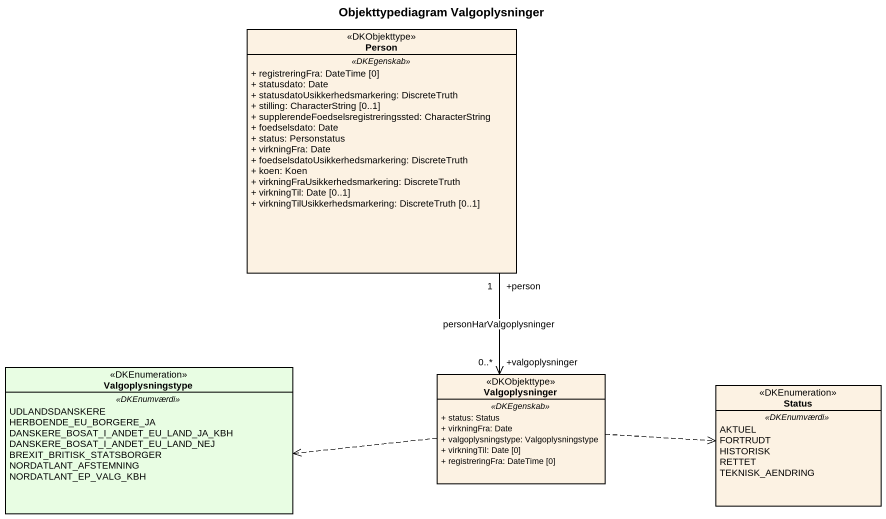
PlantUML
@startuml
title Objekttypediagram Valgoplysninger
hide circle
hide empty members
skinparam classAttributeIconSize 0
class "Person" as Person_ <<DKObjekttype>> {
  .. <<DKEgenskab>> ..
  + registreringFra: DateTime [0]
  + statusdato: Date
  + statusdatoUsikkerhedsmarkering: DiscreteTruth
  + stilling: CharacterString [0..1]
  + supplerendeFoedselsregistreringssted: CharacterString
  + foedselsdato: Date
  + status: Personstatus
  + virkningFra: Date
  + foedselsdatoUsikkerhedsmarkering: DiscreteTruth
  + koen: Koen
  + virkningFraUsikkerhedsmarkering: DiscreteTruth
  + virkningTil: Date [0..1]
  + virkningTilUsikkerhedsmarkering: DiscreteTruth [0..1]
}
enum Valgoplysningstype <<DKEnumeration>> #E8FDE3 {
  .. <<DKEnumværdi>> ..
  UDLANDSDANSKERE
  HERBOENDE_EU_BORGERE_JA
  DANSKERE_BOSAT_I_ANDET_EU_LAND_JA_KBH
  DANSKERE_BOSAT_I_ANDET_EU_LAND_NEJ
  BREXIT_BRITISK_STATSBORGER
  NORDATLANT_AFSTEMNING
  NORDATLANT_EP_VALG_KBH
}
class Valgoplysninger <<DKObjekttype>> {
  .. <<DKEgenskab>> ..
  + status: Status
  + virkningFra: Date
  + valgoplysningstype: Valgoplysningstype
  + virkningTil: Date [0]
  + registreringFra: DateTime [0]
}
enum Status <<DKEnumeration>> {
  .. <<DKEnumværdi>> ..
  AKTUEL
  FORTRUDT
  HISTORISK
  RETTET
  TEKNISK_AENDRING
}
Person_ "+person\n1" --> "+valgoplysninger\n0..*" Valgoplysninger : personHarValgoplysninger
Valgoplysninger .left.> Valgoplysningstype
Valgoplysninger .right.> Status
@enduml
